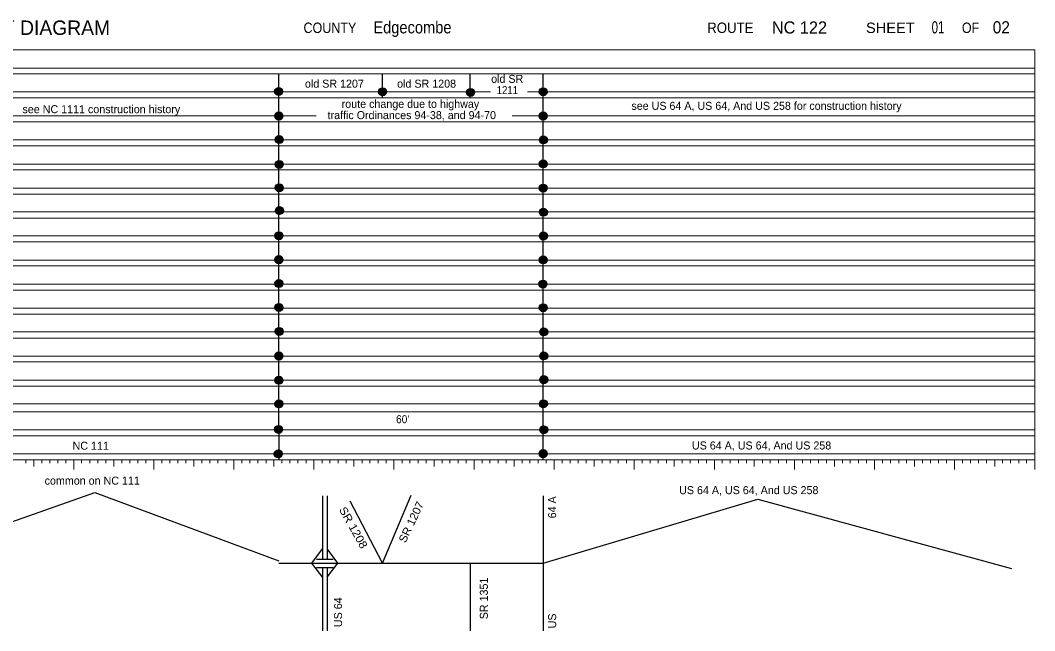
# Model space of a CAD drawing. Extents: x -0.6 to 20.9, y -9.1 to 7.3.
# Drawn here: x 8.28 to 20.95, y -0.29 to 7.34 of the extents above; entities that cross this region are included whole.
import ezdxf
from ezdxf.enums import TextEntityAlignment as Align

# ---------------------------------------------------------------- set-up
doc = ezdxf.new("R2010")
doc.units = 0
doc.header["$LTSCALE"] = 0.04
doc.layers.add('1', color=7, linetype='Continuous', lineweight=13)

msp = doc.modelspace()

# ---------------------------------------------------------------- hatches: boundary and pattern name
at = {"layer": '1'}
for points in [[(11.553, 6.448, 1), (11.453, 6.448, 1)], [(12.852, 6.445, 1), (12.752, 6.445, 1)], [(13.951, 6.437, 1), (13.851, 6.437, 1)], [(14.857, 6.444, 1), (14.757, 6.444, 1)], [(11.556, 6.142, 1), (11.456, 6.142, 1)], [(14.857, 6.142, 1), (14.757, 6.142, 1)], [(11.56, 5.847, 1), (11.46, 5.847, 1)], [(14.86, 5.843, 1), (14.76, 5.843, 1)], [(11.56, 5.537, 1), (11.46, 5.537, 1)], [(14.857, 5.543, 1), (14.757, 5.543, 1)], [(11.56, 5.245, 1), (11.46, 5.245, 1)], [(14.857, 5.242, 1), (14.757, 5.242, 1)], [(11.563, 4.96, 1), (11.463, 4.96, 1)], [(14.86, 4.94, 1), (14.76, 4.94, 1)], [(11.556, 4.646, 1), (11.456, 4.646, 1)], [(14.86, 4.643, 1), (14.76, 4.643, 1)], [(11.556, 4.347, 1), (11.456, 4.347, 1)], [(14.857, 4.344, 1), (14.757, 4.344, 1)], [(11.556, 4.049, 1), (11.456, 4.049, 1)], [(14.854, 4.043, 1), (14.754, 4.043, 1)], [(11.556, 3.75, 1), (11.456, 3.75, 1)], [(14.857, 3.746, 1), (14.757, 3.746, 1)], [(11.56, 3.45, 1), (11.46, 3.45, 1)], [(14.864, 3.444, 1), (14.764, 3.444, 1)], [(11.556, 3.144, 1), (11.456, 3.144, 1)], [(14.864, 3.145, 1), (14.764, 3.145, 1)], [(11.556, 2.841, 1), (11.456, 2.841, 1)], [(14.864, 2.848, 1), (14.764, 2.848, 1)], [(11.556, 2.546, 1), (11.456, 2.546, 1)], [(14.86, 2.547, 1), (14.76, 2.547, 1)], [(11.553, 2.227, 1), (11.453, 2.227, 1)], [(14.864, 2.223, 1), (14.764, 2.223, 1)], [(11.549, 1.921, 1), (11.449, 1.921, 1)], [(11.549, 1.921, 1), (11.449, 1.921, 1)], [(14.857, 1.924, 1), (14.757, 1.924, 1)]]:
    msp.add_hatch(color=256, dxfattribs=at).paths.add_polyline_path(points)

# ---------------------------------------------------------------- linework, layer by layer
for p, q in [((-0.576, 6.97), (20.946, 6.97)), ((20.946, 1.847), (20.946, 6.97)), ((0.945, 6.741), (20.946, 6.741)), ((-0.576, 6.669), (20.946, 6.669)), ((-0.057, 6.367), (20.946, 6.367)), ((0.945, 6.443), (14.149, 6.443)), ((14.613, 6.443), (20.946, 6.443)), ((0.945, 6.143), (11.972, 6.143)), ((14.419, 6.143), (20.946, 6.143)), ((-0.057, 6.069), (20.946, 6.069)), ((0.945, 5.845), (20.946, 5.845)), ((-0.057, 5.768), (20.946, 5.768)), ((-0.057, 5.47), (20.946, 5.47)), ((0.945, 5.542), (20.946, 5.542)), ((0.945, 5.242), (20.946, 5.242)), ((-0.057, 5.167), (20.946, 5.167)), ((0.945, 4.944), (20.946, 4.944)), ((-0.057, 4.867), (20.946, 4.867)), ((-0.057, 4.569), (20.946, 4.569)), ((0.945, 4.644), (20.946, 4.644)), ((0.945, 4.343), (20.946, 4.343)), ((-0.057, 4.269), (20.946, 4.269)), ((-0.057, 3.968), (20.946, 3.968)), ((0.945, 4.043), (20.946, 4.043)), ((0.945, 3.743), (20.946, 3.743)), ((-0.057, 3.668), (20.946, 3.668)), ((0.945, 3.445), (20.946, 3.445)), ((-0.057, 3.368), (20.946, 3.368)), ((-0.057, 3.07), (20.946, 3.07)), ((0.945, 3.142), (20.946, 3.142)), ((0.945, 2.844), (20.946, 2.844)), ((-0.057, 2.767), (20.946, 2.767)), ((0.945, 2.546), (20.946, 2.546)), ((-0.576, 2.447), (20.946, 2.447)), ((0.945, 2.221), (20.946, 2.221)), ((0.945, 1.921), (20.946, 1.921)), ((8.344, 1.806), (8.344, 1.847)), ((8.445, 1.765), (8.445, 1.847)), ((8.544, 1.806), (8.544, 1.847)), ((8.645, 1.806), (8.645, 1.847)), ((8.745, 1.806), (8.745, 1.847)), ((8.844, 1.806), (8.844, 1.847)), ((8.945, 1.726), (8.945, 1.847)), ((9.043, 1.806), (9.043, 1.847)), ((9.144, 1.806), (9.144, 1.847)), ((9.245, 1.806), (9.245, 1.847)), ((9.344, 1.806), (9.344, 1.847)), ((9.445, 1.765), (9.445, 1.847)), ((9.543, 1.806), (9.543, 1.847)), ((9.644, 1.806), (9.644, 1.847)), ((9.745, 1.806), (9.745, 1.847)), ((9.846, 1.806), (9.846, 1.847)), ((9.945, 1.726), (9.945, 1.847)), ((10.043, 1.806), (10.043, 1.847)), ((10.144, 1.806), (10.144, 1.847)), ((10.245, 1.806), (10.245, 1.847)), ((10.346, 1.806), (10.346, 1.847)), ((10.444, 1.765), (10.444, 1.847)), ((10.543, 1.806), (10.543, 1.847)), ((10.644, 1.806), (10.644, 1.847)), ((10.745, 1.806), (10.745, 1.847)), ((10.846, 1.806), (10.846, 1.847)), ((10.944, 1.726), (10.944, 1.847)), ((11.045, 1.806), (11.045, 1.847)), ((11.144, 1.806), (11.144, 1.847)), ((11.245, 1.806), (11.245, 1.847)), ((11.346, 1.806), (11.346, 1.847)), ((11.444, 1.765), (11.444, 1.847)), ((11.545, 1.806), (11.545, 1.847)), ((11.644, 1.806), (11.644, 1.847)), ((11.744, 1.806), (11.744, 1.847)), ((11.845, 1.806), (11.845, 1.847)), ((11.944, 1.726), (11.944, 1.847)), ((12.045, 1.806), (12.045, 1.847)), ((12.143, 1.806), (12.143, 1.847)), ((12.247, 1.806), (12.247, 1.847)), ((12.345, 1.806), (12.345, 1.847)), ((12.444, 1.765), (12.444, 1.847)), ((12.545, 1.806), (12.545, 1.847)), ((12.643, 1.806), (12.643, 1.847)), ((12.746, 1.806), (12.746, 1.847)), ((12.845, 1.806), (12.845, 1.847)), ((12.944, 1.726), (12.944, 1.847)), ((13.044, 1.806), (13.044, 1.847)), ((13.143, 1.806), (13.143, 1.847)), ((13.246, 1.806), (13.246, 1.847)), ((13.345, 1.806), (13.345, 1.847)), ((13.446, 1.765), (13.446, 1.847)), ((13.544, 1.806), (13.544, 1.847)), ((13.643, 1.806), (13.643, 1.847)), ((13.746, 1.806), (13.746, 1.847)), ((13.845, 1.806), (13.845, 1.847)), ((13.946, 1.726), (13.946, 1.847)), ((14.044, 1.806), (14.044, 1.847)), ((14.143, 1.806), (14.143, 1.847)), ((14.246, 1.806), (14.246, 1.847)), ((14.344, 1.806), (14.344, 1.847)), ((14.445, 1.765), (14.445, 1.847)), ((14.544, 1.806), (14.544, 1.847)), ((14.642, 1.806), (14.642, 1.847)), ((14.746, 1.806), (14.746, 1.847)), ((14.844, 1.806), (14.844, 1.847)), ((14.945, 1.726), (14.945, 1.847)), ((15.044, 1.806), (15.044, 1.847)), ((15.145, 1.806), (15.145, 1.847)), ((15.246, 1.806), (15.246, 1.847)), ((15.344, 1.806), (15.344, 1.847)), ((15.445, 1.765), (15.445, 1.847)), ((15.544, 1.806), (15.544, 1.847)), ((15.645, 1.806), (15.645, 1.847)), ((15.745, 1.806), (15.745, 1.847)), ((15.846, 1.806), (15.846, 1.847)), ((15.945, 1.726), (15.945, 1.847)), ((16.043, 1.806), (16.043, 1.847)), ((16.144, 1.806), (16.144, 1.847)), ((16.245, 1.806), (16.245, 1.847)), ((16.346, 1.806), (16.346, 1.847)), ((16.445, 1.765), (16.445, 1.847)), ((16.543, 1.806), (16.543, 1.847)), ((16.644, 1.806), (16.644, 1.847)), ((16.745, 1.806), (16.745, 1.847)), ((16.846, 1.806), (16.846, 1.847)), ((16.945, 1.726), (16.945, 1.847)), ((17.043, 1.806), (17.043, 1.847)), ((17.144, 1.806), (17.144, 1.847)), ((17.245, 1.806), (17.245, 1.847)), ((17.346, 1.806), (17.346, 1.847)), ((17.444, 1.765), (17.444, 1.847)), ((17.545, 1.806), (17.545, 1.847)), ((17.644, 1.806), (17.644, 1.847)), ((17.745, 1.806), (17.745, 1.847)), ((17.846, 1.806), (17.846, 1.847)), ((17.944, 1.726), (17.944, 1.847)), ((18.045, 1.806), (18.045, 1.847)), ((18.144, 1.806), (18.144, 1.847)), ((18.247, 1.806), (18.247, 1.847)), ((18.345, 1.806), (18.345, 1.847)), ((18.444, 1.765), (18.444, 1.847)), ((18.545, 1.806), (18.545, 1.847)), ((18.643, 1.806), (18.643, 1.847)), ((18.747, 1.806), (18.747, 1.847)), ((18.845, 1.806), (18.845, 1.847)), ((18.944, 1.726), (18.944, 1.847)), ((19.045, 1.806), (19.045, 1.847)), ((19.143, 1.806), (19.143, 1.847)), ((19.247, 1.806), (19.247, 1.847)), ((19.345, 1.806), (19.345, 1.847)), ((19.444, 1.765), (19.444, 1.847)), ((19.545, 1.806), (19.545, 1.847)), ((19.643, 1.806), (19.643, 1.847)), ((19.746, 1.806), (19.746, 1.847)), ((19.845, 1.806), (19.845, 1.847)), ((19.946, 1.726), (19.946, 1.847)), ((20.044, 1.806), (20.044, 1.847)), ((20.143, 1.806), (20.143, 1.847)), ((20.246, 1.806), (20.246, 1.847)), ((20.345, 1.806), (20.345, 1.847)), ((20.446, 1.765), (20.446, 1.847)), ((20.544, 1.806), (20.544, 1.847)), ((20.643, 1.806), (20.643, 1.847)), ((20.746, 1.806), (20.746, 1.847)), ((20.845, 1.806), (20.845, 1.847)), ((20.946, 1.726), (20.946, 1.847))]:
    msp.add_line(p, q, dxfattribs=at)
at = {"layer": '1', "lineweight": 25}
for p, q in [((11.506, 2.184), (11.506, 6.669)), ((12.799, 6.367), (12.799, 6.669)), ((13.897, 6.367), (13.897, 6.669)), ((14.806, 1.847), (14.806, 6.669)), ((11.506, 2.184), (11.506, 1.847)), ((12.799, 0.555), (13.158, 1.404)), ((14.806, 1.398), (14.806, -0.288)), ((12.799, 0.555), (12.397, 1.332)), ((11.977, 0.607), (12.111, 0.607)), ((13.897, 0.555), (13.897, -0.288)), ((11.977, 0.503), (12.111, 0.503)), ((12.049, 0.503), (12.049, -0.288)), ((12.111, 0.503), (12.183, 0.503)), ((12.111, 0.503), (12.111, -0.288))]:
    msp.add_line(p, q, dxfattribs=at)
at = {"layer": '1'}
for points in [[(-0.576, 2.145), (0.945, 2.145), (20.946, 2.145)], [(-0.576, 1.847), (0.945, 1.847), (20.946, 1.847)]]:
    msp.add_lwpolyline(points, dxfattribs=at)
at = {"layer": '1', "lineweight": 25}
for points in [[(6.704, 0.555), (9.207, 1.437), (11.506, 0.584)], [(12.049, 1.398), (12.049, 1.142), (12.049, 0.607)], [(12.111, 1.398), (12.111, 1.142), (12.111, 0.607), (12.183, 0.607)], [(14.806, 0.555), (17.49, 1.356), (20.658, 0.488)], [(12.046, 0.735), (11.914, 0.554), (12.051, 0.376)], [(12.109, 0.38), (12.244, 0.554), (12.114, 0.732)], [(11.506, 0.555), (12.137, 0.555), (14.806, 0.555)]]:
    msp.add_lwpolyline(points, dxfattribs=at)
for centre in [(11.503, 6.448), (12.802, 6.445), (13.901, 6.437), (14.807, 6.444), (11.506, 6.142), (14.807, 6.142), (11.51, 5.847), (14.81, 5.843), (11.51, 5.537), (14.807, 5.543), (11.51, 5.245), (14.807, 5.242), (11.513, 4.96), (14.81, 4.94), (11.506, 4.646), (14.81, 4.643), (11.506, 4.347), (14.807, 4.344), (11.506, 4.049), (14.804, 4.043), (11.506, 3.75), (14.807, 3.746), (11.51, 3.45), (14.814, 3.444), (11.506, 3.144), (14.814, 3.145), (11.506, 2.841), (14.814, 2.848), (11.506, 2.546), (14.81, 2.547), (11.503, 2.227), (14.814, 2.223), (11.499, 1.921), (11.499, 1.921), (14.807, 1.924)]:
    msp.add_circle(centre, 0.05, dxfattribs=at)

# ---------------------------------------------------------------- texts
at = {"layer": '1'}
for s, height, p in [('NORTH CAROLINA STATE HIGHWAY CONSTRUCTION AND INVENTORY DIAGRAM', 0.18, (-0.057, 7.155)), ('NC 122', 0.152, (17.663, 7.172))]:
    msp.add_text(s, height=height, dxfattribs=at).set_placement(p)
for s, height, width, p in [('COUNTY', 0.13, 0.9, (12.144, 7.179)), ('ROUTE', 0.13, 0.95, (17.145, 7.179)), ('SHEET', 0.13, 1.05, (19.143, 7.179)), ('01', 0.152, 0.7, (19.738, 7.174)), ('OF', 0.13, 0.9, (20.145, 7.179)), ('02', 0.152, 0.95, (20.529, 7.174)), ('1211', 0.1, 0.9, (14.36, 6.416)), ("60'", 0.1, 0.95, (13.052, 2.304))]:
    msp.add_text(s, height=height, dxfattribs=dict(at, width=width)).set_placement(p, align=Align.CENTER)
at = {"layer": '1', "width": 0.9}
msp.add_text('Edgecombe ', height=0.152, dxfattribs=at).set_placement((12.686, 7.174))
at = {"layer": '1'}
for s, p in [('old SR 1207', (12.2, 6.496)), ('old SR 1208', (13.351, 6.496)), ('old SR', (14.358, 6.556)), ('route change due to highway ', (13.168, 6.243)), ('see NC 1111 construction history', (9.289, 6.177)), ('traffic Ordinances 94-38, and 94-70', (13.166, 6.103)), ('see US 64 A, US 64, And US 258 for construction history', (17.596, 6.219)), ('NC 111 ', (9.175, 1.973)), ('US 64 A, US 64, And US 258', (17.535, 1.976)), ('common on NC 111 ', (9.194, 1.537)), ('US 64 A, US 64, And US 258', (17.375, 1.418))]:
    msp.add_text(s, height=0.1, dxfattribs=at).set_placement(p, align=Align.CENTER)
for s, rotation, width, p in [('SR 1207 ', 64.529, 1.05, (13.213, 1.066)), ('SR 1208', 299.204, 1.1, (12.393, 0.976))]:
    msp.add_text(s, height=0.1, rotation=rotation, dxfattribs=dict(at, width=width)).set_placement(p, align=Align.CENTER)
for s, p in [('US                                64 A', (14.969, 0.566)), ('SR 1351', (14.116, 0.115)), ('US 64', (12.295, -0.057))]:
    msp.add_text(s, height=0.1, rotation=90, dxfattribs=at).set_placement(p, align=Align.CENTER)

doc.saveas('drawing.dxf')
